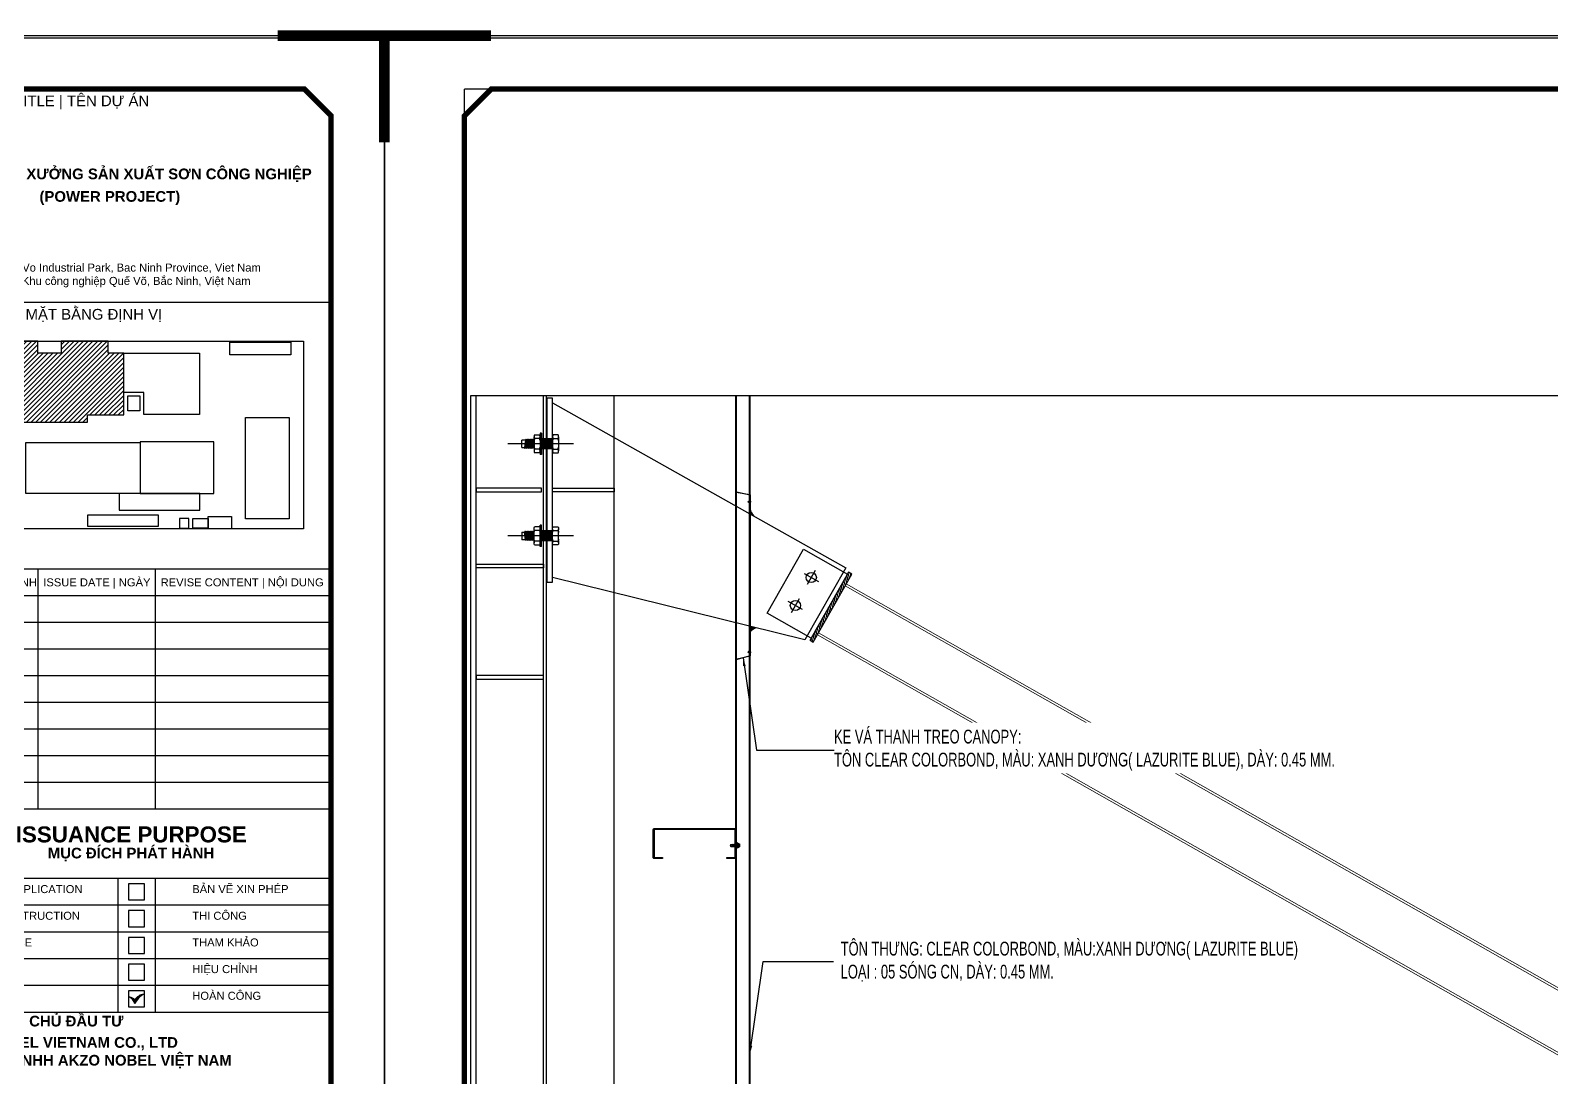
# Model space of a CAD drawing. Header units: inches. Extents: x 340055 to 349452, y -34649 to -30845.
# Drawn here: x 348234.3 to 348564.9, y -32517 to -32289.3 of the extents above; entities that cross this region are included whole.
import ezdxf

# ---------------------------------------------------------------- set-up
doc = ezdxf.new("R2010")
doc.units = ezdxf.units.IN
doc.header["$MEASUREMENT"] = 0
doc.linetypes.add('CENTER2', pattern=[28.574999999999996, 19.05, -3.174999999999999, 3.174999999999999, -3.174999999999999])
doc.linetypes.add('XKITLINE00', pattern=[0])
for name, color, linetype in [('2NET-VE', 8, 'Continuous'), ('3', 3, 'Continuous'), ('4', 4, 'Continuous'), ('6', 6, 'Continuous'), ('7', 7, 'Continuous'), ('8', 8, 'Continuous'), ('flashing', 6, 'Continuous'), ('NET IN', 3, 'Continuous'), ('STRUCTURE', 1, 'Continuous')]:
    doc.layers.add(name, color=color, linetype=linetype)
for name, color, linetype, lineweight in [('TL-TIILE BLOCK A2$0$TL-TITLE BLOCK - TEXT @ 1', 7, 'Continuous', 25), ('TL-TIILE BLOCK A2$0$TL-TITLE BLOCK 1', 7, 'Continuous', 50), ('TL-TIILE BLOCK A2$0$TL-TITLE BLOCK 2', 7, 'Continuous', 25), ('TL-TITLE BLOCK - TEXT', 7, 'Continuous', 25)]:
    doc.layers.add(name, color=color, linetype=linetype, lineweight=lineweight)
doc.styles.add('ST1H', font='vnshxh.shx', dxfattribs={"width": 0.7})
doc.styles.add('TL-TIILE BLOCK A2$0$MEP-TEXT T.BLOCK 1', font='arial.ttf', dxfattribs={"height": 1.5})
doc.styles.add('TL-TIILE BLOCK A2$0$MEP-TEXT T.BLOCK 2', font='arial.ttf')
doc.styles.add('TL-TIILE BLOCK A2$0$MEP-TEXT T.BLOCK 3', font='arial.ttf', dxfattribs={"height": 3})
doc.dimstyles.new('3', dxfattribs={"dimtxt": 3.5, "dimasz": 1.8, "dimexe": 1, "dimexo": 0, "dimgap": 1, "dimtad": 1, "dimdec": 0, "dimlfac": 3, "dimzin": 0, "dimdsep": 46, "dimtxsty": 'ST1H', "dimblk": 'OBLIQUE', "dimcen": 1, "dimdle": 1, "dimclrd": 8, "dimclre": 8, "dimclrt": 3, "dimadec": 0, "dimazin": 0, "dimtfac": 1, "dimtdec": 0, "dimtix": 1, "dimtofl": 0, "dimtmove": 1, "dimatfit": 3, "dimfxl": 0, "dimtolj": 1, "dimtzin": 0, "dimlwd": -1, "dimlwe": -1, "dimarcsym": 0})

# ---------------------------------------------------------------- blocks, each defined once
blk = doc.blocks.new('*U73')
at = {"color": 9, "const_width": 22}
blk.add_lwpolyline([(2.801243681460619e-10, -5.326356244950148e-09), (23.2316085672962, -3.868541444281288e-09)], dxfattribs=at)
at = {"layer": '2NET-VE', "color": 8, "linetype": 'Continuous', "ltscale": 0.5}
for p, q in [((5.035889262217097e-05, 10.39984336220697), (23.23165897964164, 10.39984335881535)), ((40.04006694405935, 9.2373489583756), (39.986641390961, 9.2373489583756)), ((5.035889262217097e-05, -10.40015664105921), (23.23165897503596, -10.4001566396014)), ((40.04006694405935, -9.23734895551525), (40.03795200158739, -9.23734895551525))]:
    blk.add_line(p, q, dxfattribs=at)
at = {"layer": '7', "color": 8, "linetype": 'Continuous'}
for p, q in [((38.79171167966224, 7.981977290412482), (40.31124602285736, 9.578372747794214)), ((39.33389647701797, -7.98197728665537), (41.20655939422313, 7.981977290412482)), ((40.31124602285736, 9.578372747794214), (41.20655939422313, 7.981977290412482)), ((41.20655939422313, 7.981977290412482), (42.72609373802216, 9.578372747794214)), ((41.74874419218277, -7.98197728665537), (43.62140710878403, 7.981977290412482)), ((42.72609373802216, 9.578372747794214), (43.62140710878403, 7.981977290412482)), ((43.62140710878403, 7.981977290412482), (45.14094145255758, 9.578372747794214)), ((44.16359190674366, -7.98197728665537), (46.03625482334128, 7.981977290412482)), ((45.14094145255758, 9.578372747794214), (46.03625482334128, 7.981977290412482)), ((46.03625482334128, 7.981977290412482), (47.55578916714394, 9.578372747794214)), ((46.57843962130092, -7.98197728665537), (48.45110253850972, 7.981977290412482)), ((47.55578916714394, 9.578372747794214), (48.45110253850972, 7.981977290412482)), ((48.45110253790217, 7.981977290412482), (49.97063688167937, 9.578372747770567)), ((48.99328733586181, -7.981977286679017), (50.86595025306697, 7.981977290412482)), ((48.99328733586181, -7.981977286679017), (50.86595025248489, 7.981977290412482)), ((49.97063688167937, 9.578372747770567), (50.86595025306697, 7.981977290412482)), ((50.86595025248489, 7.981977290412482), (52.38548459626209, 9.578372747770567)), ((51.4081350504227, -7.981977286702664), (53.28079796762786, 7.981977290412482)), ((52.38548459626209, 9.578372747770567), (53.28079796762786, 7.981977290412482)), ((53.28079796704579, 7.981977290388835), (54.80033231079751, 9.578372747770567)), ((53.82298276497995, -7.981977286702664), (55.69564568218875, 7.981977290388835)), ((53.82298276497995, -7.981977286702664), (55.69564568160668, 7.981977290412482)), ((53.82298276497995, -7.981977286702664), (55.69564568218875, 7.981977290388835)), ((54.80033231079751, 9.578372747770567), (55.69564568218875, 7.981977290388835)), ((55.69564568160668, 7.981977290412482), (57.21518002538023, 9.578372747770567)), ((56.23783047956631, -7.981977286702664), (58.11049339674601, 7.981977290388835)), ((57.21518002538023, 9.578372747770567), (58.11049339674601, 7.981977290388835)), ((63.74783925867696, 7.981977290388835), (58.11049339674601, 7.981977290388835)), ((63.74783925867696, 7.981977290388835), (63.7478392586515, -7.98197728672813)), ((39.02134219112004, -7.981977286775424), (38.47915739369519, -7.981977286775424)), ((39.33389647701797, -7.98197728665537), (38.79171167964041, -7.98197728665537)), ((39.33389647701797, -7.98197728665537), (40.22920984840557, -9.578372744037102)), ((40.22920984840557, -9.578372744037102), (41.74874419218277, -7.98197728665537)), ((41.74874419218277, -7.98197728665537), (42.64405756296647, -9.578372744037102)), ((42.64405756296647, -9.578372744037102), (44.16359190674366, -7.98197728665537)), ((44.16359190674366, -7.98197728665537), (45.05890527754919, -9.578372744037102)), ((45.05890527754919, -9.578372744037102), (46.57843962130092, -7.98197728665537)), ((46.57843962130092, -7.98197728665537), (47.47375299211008, -9.578372744037102)), ((47.47375299211008, -9.578372744037102), (48.99328733586181, -7.981977286679017)), ((48.99328733586181, -7.981977286679017), (49.88860070667097, -9.578372744037102)), ((49.88860070667097, -9.578372744037102), (51.4081350504227, -7.981977286702664)), ((51.4081350504227, -7.981977286702664), (52.30344842122823, -9.578372744060749)), ((52.30344842122823, -9.578372744060749), (53.82298276497995, -7.981977286702664)), ((53.82298276497995, -7.981977286702664), (54.71829613578912, -9.578372744060749)), ((54.71829613578912, -9.578372744060749), (56.23783047956631, -7.981977286702664)), ((56.23783047961361, -7.981977286679017), (63.7478392586515, -7.98197728672813))]:
    blk.add_line(p, q, dxfattribs=at)
at = {"layer": '8', "color": 8, "linetype": 'Continuous', "ltscale": 10}
blk.add_line((-43.46298988599119, -2.350472392390414e-12), (93.26032104931319, 1.442907614072613e-09), dxfattribs=at)
at = {"layer": '8', "color": 8, "linetype": 'Continuous'}
for p, q in [((-12.80095685991182, 10.97224873168999), (-12.80095685964625, 14.81253578971119)), ((-12.80095685974447, -14.81253580060765), (-12.80095685964625, 14.81253578971119)), ((-1.152068274048361, 18.65282284763781), (-11.64888858540507, 18.65282284751594)), ((-1.731843690238748, 10.97224873164087), (-11.06911316916739, 10.97224873166452)), ((1.709850039333105e-10, 10.972248731519), (3.16504156216979e-10, 14.81253578980942)), ((2.437445800751448e-10, -14.81253580046213), (3.16504156216979e-10, 14.81253578980942)), ((23.2316085672962, -21.9444974727353), (23.2316085672962, 21.94449747564476)), ((23.2316085672962, 21.94449747564476), (25.67820053363785, 21.94449747542648)), ((25.6782005334414, -21.94449747249337), (25.67820053363785, 21.94449747542648)), ((25.67820053363785, 10.97224873831373), (25.67820053351416, 14.81253579660233)), ((25.67820053356509, -14.81253579366922), (25.67820053351416, 14.81253579660233)), ((26.83026880785356, 18.65282285443072), (37.32708911923574, 18.65282285430884)), ((27.41004422404395, 10.97224873843379), (36.74731370297259, 10.97224873845925)), ((38.47915739372066, 10.9722487384829), (38.47915739345144, 14.81253579650592)), ((38.47915739350238, -14.81253579381474), (38.47915739345144, 14.81253579650592)), ((-12.80095685957349, -10.97224874231905), (-12.80095685974447, -14.81253580060765)), ((-11.64888858537961, -18.65282285841239), (-1.152068273975601, -18.65282285831599)), ((-1.731843690238748, -10.97224874256098), (-11.06911316924015, -10.97224874256098)), ((0, -10.97224874239181), (2.437445800751448e-10, -14.81253580046213)), ((23.2316085672962, -21.9444974727353), (25.6782005334414, -21.94449747249337)), ((25.67820053378337, -10.9722487355989), (25.67820053356509, -14.81253579366922)), ((37.32708911921027, -18.65282285161948), (26.8302688077808, -18.65282285152126)), ((27.41004422404395, -10.97224873576807), (36.74731370299806, -10.97224873576807)), ((38.47915739340415, -10.97224873552614), (38.47915739350238, -14.81253579381474))]:
    blk.add_line(p, q, dxfattribs=at)
for centre, radius, start, end in [((-5.824345162302052, 14.81253578951838), 6.976611697548254, 146.602000010188, 180), ((-7.677201363549102, 14.81253578980942), 5.123755496196019, 180, 228.5476307284403), ((-7.677201363476343, 7.131961673763371), 5.123755496196019, 131.4523692762855, 180), ((-5.123755495951627, 14.8125357896639), 5.123755496196019, 311.4523692762855, 0), ((-5.123755495878868, 7.131961673594205), 5.123755496196019, 0, 48.54763072844031), ((-6.976611697366025, 14.81253578980942), 6.976611697548254, 0, 33.39799999770297), ((32.65481223117486, 14.81253579660233), 6.976611697548254, 146.602000002297, 180), ((30.80195602970953, 14.81253579645681), 5.123755496196019, 180, 228.5476307253761), ((30.80195602968407, 7.131961680387116), 5.123755496196019, 131.4523692715597, 180), ((33.35540189733247, 14.81253579660233), 5.123755496196019, 311.4523692715597, 0), ((33.35540189728154, 7.131961680558101), 5.123755496196019, 0, 48.54763072537644), ((31.50254569611089, 14.81253579631129), 6.976611697548254, 0, 33.39799998981203), ((-7.677201363549102, -7.131961684394255), 5.123755496196019, 180, 228.5476307284403), ((-7.677201363476343, -14.81253580043848), 5.123755496196019, 131.4523692762855, 180), ((-5.824345162181999, -14.81253580031661), 6.976611697548254, 180, 213.3979999977029), ((-5.123755495951627, -7.131961684514309), 5.123755496196019, 311.4523692762855, 0), ((-5.123755496049853, -14.81253580031661), 5.123755496196019, 0, 48.54763072844031), ((-6.97661169746425, -14.81253580051124), 6.976611697548254, 326.602000010188, 0), ((30.80195602970953, -7.131961677721398), 5.123755496196019, 180, 228.5476307253761), ((30.80195602985505, -14.8125357935237), 5.123755496196019, 131.4523692715597, 180), ((32.65481223126945, -14.81253579371833), 6.976611697548254, 180, 213.397999989812), ((33.35540189733247, -7.131961677599525), 5.123755496196019, 311.4523692715597, 0), ((33.355401897307, -14.81253579364557), 5.123755496196019, 0, 48.54763072537644), ((31.5025456959872, -14.8125357935237), 6.976611697548254, 326.602000002297, 0)]:
    blk.add_arc(centre, radius, start, end, dxfattribs=at)
blk = doc.blocks.new('*U74')
at = {"color": 9, "const_width": 22}
blk.add_lwpolyline([(2.801243681460619e-10, -5.326356244950148e-09), (23.2316085672962, -3.868541444281288e-09)], dxfattribs=at)
at = {"layer": '2NET-VE', "color": 8, "linetype": 'Continuous', "ltscale": 0.5}
for p, q in [((5.035889262217097e-05, 10.39984336220697), (23.23165897964164, 10.39984335881535)), ((40.04006694405935, 9.2373489583756), (39.986641390961, 9.2373489583756)), ((5.035889262217097e-05, -10.40015664105921), (23.23165897503596, -10.4001566396014)), ((40.04006694405935, -9.23734895551525), (40.03795200158739, -9.23734895551525))]:
    blk.add_line(p, q, dxfattribs=at)
at = {"layer": '7', "color": 8, "linetype": 'Continuous'}
for p, q in [((38.79171167966224, 7.981977290412482), (40.31124602285736, 9.578372747794214)), ((39.33389647701797, -7.98197728665537), (41.20655939422313, 7.981977290412482)), ((40.31124602285736, 9.578372747794214), (41.20655939422313, 7.981977290412482)), ((41.20655939422313, 7.981977290412482), (42.72609373802216, 9.578372747794214)), ((41.74874419218277, -7.98197728665537), (43.62140710878403, 7.981977290412482)), ((42.72609373802216, 9.578372747794214), (43.62140710878403, 7.981977290412482)), ((43.62140710878403, 7.981977290412482), (45.14094145255758, 9.578372747794214)), ((44.16359190674366, -7.98197728665537), (46.03625482334128, 7.981977290412482)), ((45.14094145255758, 9.578372747794214), (46.03625482334128, 7.981977290412482)), ((46.03625482334128, 7.981977290412482), (47.55578916714394, 9.578372747794214)), ((46.57843962130092, -7.98197728665537), (48.45110253850972, 7.981977290412482)), ((47.55578916714394, 9.578372747794214), (48.45110253850972, 7.981977290412482)), ((48.45110253790217, 7.981977290412482), (49.97063688167937, 9.578372747770567)), ((48.99328733586181, -7.981977286679017), (50.86595025306697, 7.981977290412482)), ((48.99328733586181, -7.981977286679017), (50.86595025248489, 7.981977290412482)), ((49.97063688167937, 9.578372747770567), (50.86595025306697, 7.981977290412482)), ((50.86595025248489, 7.981977290412482), (52.38548459626209, 9.578372747770567)), ((51.4081350504227, -7.981977286702664), (53.28079796762786, 7.981977290412482)), ((52.38548459626209, 9.578372747770567), (53.28079796762786, 7.981977290412482)), ((53.28079796704579, 7.981977290388835), (54.80033231079751, 9.578372747770567)), ((53.82298276497995, -7.981977286702664), (55.69564568218875, 7.981977290388835)), ((53.82298276497995, -7.981977286702664), (55.69564568160668, 7.981977290412482)), ((53.82298276497995, -7.981977286702664), (55.69564568218875, 7.981977290388835)), ((54.80033231079751, 9.578372747770567), (55.69564568218875, 7.981977290388835)), ((55.69564568160668, 7.981977290412482), (57.21518002538023, 9.578372747770567)), ((56.23783047956631, -7.981977286702664), (58.11049339674601, 7.981977290388835)), ((57.21518002538023, 9.578372747770567), (58.11049339674601, 7.981977290388835)), ((63.74783925867696, 7.981977290388835), (58.11049339674601, 7.981977290388835)), ((63.74783925867696, 7.981977290388835), (63.7478392586515, -7.98197728672813)), ((39.02134219112004, -7.981977286775424), (38.47915739369519, -7.981977286775424)), ((39.33389647701797, -7.98197728665537), (38.79171167964041, -7.98197728665537)), ((39.33389647701797, -7.98197728665537), (40.22920984840557, -9.578372744037102)), ((40.22920984840557, -9.578372744037102), (41.74874419218277, -7.98197728665537)), ((41.74874419218277, -7.98197728665537), (42.64405756296647, -9.578372744037102)), ((42.64405756296647, -9.578372744037102), (44.16359190674366, -7.98197728665537)), ((44.16359190674366, -7.98197728665537), (45.05890527754919, -9.578372744037102)), ((45.05890527754919, -9.578372744037102), (46.57843962130092, -7.98197728665537)), ((46.57843962130092, -7.98197728665537), (47.47375299211008, -9.578372744037102)), ((47.47375299211008, -9.578372744037102), (48.99328733586181, -7.981977286679017)), ((48.99328733586181, -7.981977286679017), (49.88860070667097, -9.578372744037102)), ((49.88860070667097, -9.578372744037102), (51.4081350504227, -7.981977286702664)), ((51.4081350504227, -7.981977286702664), (52.30344842122823, -9.578372744060749)), ((52.30344842122823, -9.578372744060749), (53.82298276497995, -7.981977286702664)), ((53.82298276497995, -7.981977286702664), (54.71829613578912, -9.578372744060749)), ((54.71829613578912, -9.578372744060749), (56.23783047956631, -7.981977286702664)), ((56.23783047961361, -7.981977286679017), (63.7478392586515, -7.98197728672813))]:
    blk.add_line(p, q, dxfattribs=at)
at = {"layer": '8', "color": 8, "linetype": 'Continuous', "ltscale": 10}
blk.add_line((-43.46298988599119, -2.350472392390414e-12), (93.26032104931319, 1.442907614072613e-09), dxfattribs=at)
at = {"layer": '8', "color": 8, "linetype": 'Continuous'}
for p, q in [((-12.80095685991182, 10.97224873168999), (-12.80095685964625, 14.81253578971119)), ((-12.80095685974447, -14.81253580060765), (-12.80095685964625, 14.81253578971119)), ((-1.152068274048361, 18.65282284763781), (-11.64888858540507, 18.65282284751594)), ((-1.731843690238748, 10.97224873164087), (-11.06911316916739, 10.97224873166452)), ((1.709850039333105e-10, 10.972248731519), (3.16504156216979e-10, 14.81253578980942)), ((2.437445800751448e-10, -14.81253580046213), (3.16504156216979e-10, 14.81253578980942)), ((23.2316085672962, -21.9444974727353), (23.2316085672962, 21.94449747564476)), ((23.2316085672962, 21.94449747564476), (25.67820053363785, 21.94449747542648)), ((25.6782005334414, -21.94449747249337), (25.67820053363785, 21.94449747542648)), ((25.67820053363785, 10.97224873831373), (25.67820053351416, 14.81253579660233)), ((25.67820053356509, -14.81253579366922), (25.67820053351416, 14.81253579660233)), ((26.83026880785356, 18.65282285443072), (37.32708911923574, 18.65282285430884)), ((27.41004422404395, 10.97224873843379), (36.74731370297259, 10.97224873845925)), ((38.47915739372066, 10.9722487384829), (38.47915739345144, 14.81253579650592)), ((38.47915739350238, -14.81253579381474), (38.47915739345144, 14.81253579650592)), ((-12.80095685957349, -10.97224874231905), (-12.80095685974447, -14.81253580060765)), ((-11.64888858537961, -18.65282285841239), (-1.152068273975601, -18.65282285831599)), ((-1.731843690238748, -10.97224874256098), (-11.06911316924015, -10.97224874256098)), ((0, -10.97224874239181), (2.437445800751448e-10, -14.81253580046213)), ((23.2316085672962, -21.9444974727353), (25.6782005334414, -21.94449747249337)), ((25.67820053378337, -10.9722487355989), (25.67820053356509, -14.81253579366922)), ((37.32708911921027, -18.65282285161948), (26.8302688077808, -18.65282285152126)), ((27.41004422404395, -10.97224873576807), (36.74731370299806, -10.97224873576807)), ((38.47915739340415, -10.97224873552614), (38.47915739350238, -14.81253579381474))]:
    blk.add_line(p, q, dxfattribs=at)
for centre, radius, start, end in [((-5.824345162302052, 14.81253578951838), 6.976611697548254, 146.602000010188, 180), ((-7.677201363549102, 14.81253578980942), 5.123755496196019, 180, 228.5476307284403), ((-7.677201363476343, 7.131961673763371), 5.123755496196019, 131.4523692762855, 180), ((-5.123755495951627, 14.8125357896639), 5.123755496196019, 311.4523692762855, 0), ((-5.123755495878868, 7.131961673594205), 5.123755496196019, 0, 48.54763072844031), ((-6.976611697366025, 14.81253578980942), 6.976611697548254, 0, 33.39799999770297), ((32.65481223117486, 14.81253579660233), 6.976611697548254, 146.602000002297, 180), ((30.80195602970953, 14.81253579645681), 5.123755496196019, 180, 228.5476307253761), ((30.80195602968407, 7.131961680387116), 5.123755496196019, 131.4523692715597, 180), ((33.35540189733247, 14.81253579660233), 5.123755496196019, 311.4523692715597, 0), ((33.35540189728154, 7.131961680558101), 5.123755496196019, 0, 48.54763072537644), ((31.50254569611089, 14.81253579631129), 6.976611697548254, 0, 33.39799998981203), ((-7.677201363549102, -7.131961684394255), 5.123755496196019, 180, 228.5476307284403), ((-7.677201363476343, -14.81253580043848), 5.123755496196019, 131.4523692762855, 180), ((-5.824345162181999, -14.81253580031661), 6.976611697548254, 180, 213.3979999977029), ((-5.123755495951627, -7.131961684514309), 5.123755496196019, 311.4523692762855, 0), ((-5.123755496049853, -14.81253580031661), 5.123755496196019, 0, 48.54763072844031), ((-6.97661169746425, -14.81253580051124), 6.976611697548254, 326.602000010188, 0), ((30.80195602970953, -7.131961677721398), 5.123755496196019, 180, 228.5476307253761), ((30.80195602985505, -14.8125357935237), 5.123755496196019, 131.4523692715597, 180), ((32.65481223126945, -14.81253579371833), 6.976611697548254, 180, 213.397999989812), ((33.35540189733247, -7.131961677599525), 5.123755496196019, 311.4523692715597, 0), ((33.355401897307, -14.81253579364557), 5.123755496196019, 0, 48.54763072537644), ((31.5025456959872, -14.8125357935237), 6.976611697548254, 326.602000002297, 0)]:
    blk.add_arc(centre, radius, start, end, dxfattribs=at)
blk = doc.blocks.new('Short_Self_drilling')
at = {"layer": 'STRUCTURE', "color": 1, "linetype": 'Continuous'}
for p, q in [((6.427627954479767, 1.738392833212921), (-6.429513005297069, 1.731407889110349)), ((5.140815966860309, 3.758576308190055), (-5.14489680096085, 3.752988352908037)), ((-2.573002946065441, 2.897242611076892), (-5.14443113802034, 2.895845622256533)), ((-3.430611339657064, 3.753919678788276), (-3.432241159947287, 6.753919236069512)), ((2.996096488470096, 7.185983073446356), (-3.003902626091595, 7.182723432865324)), ((2.569853437845137, 2.900036588717998), (-2.573002946065441, 2.897242611076892)), ((-2.139722270753346, 2.804301490893651), (-2.139772891068527, 2.897477973489782)), ((6.254783779336451, 0.0033980583401509), (0, 0)), ((2.153436330773339, 2.803610794889015), (2.153384068114194, 2.899810331941417)), ((2.155231403857344, -0.5005684986439779), (2.15495177851361, 0.0141360434123012)), ((5.141281629800816, 2.901433577538357), (2.569853437845137, 2.900036588717998)), ((3.426530505556522, 3.757644982309622), (3.424900685266298, 6.757644539590662)), ((2.991563898096242, -1.173873452849355), (-2.701271820829788, -0.2300478911484528)), ((2.992392778130254, -2.699587513408329), (-2.700442940795775, -1.755761951707427)), ((2.993221658163487, -4.225301573973735), (-2.699614060763321, -3.281476012272638)), ((2.994050538196721, -5.751015634532515), (-2.698785180729308, -4.807190072831807)), ((2.994879418229954, -7.276729695091684), (-2.697956300695295, -6.332904133390587)), ((-1.907191146453572, -7.989583161942521), (-2.697127420662841, -7.858618193949756)), ((-2.136158421138263, -12.33087536617618), (-2.138249313164383, -8.482184079380202)), ((-2.137447682919757, -1.38251746946623), (-2.137727308262713, -0.8678129274101462)), ((-2.136618802886524, -2.908231530031636), (-2.136898428229479, -2.393526987975357)), ((-2.135789922853291, -4.433945590590611), (-2.136069548196246, -3.919241048534526)), ((-2.134961042819278, -5.959659651149584), (-2.135240668163012, -5.444955109093501)), ((-2.134132162785265, -7.485373711708558), (-2.134411788129, -6.970669169652475)), ((2.995708298264746, -8.802443755650854), (-1.142445727708296, -8.11637169230341)), ((2.149547514491652, -12.31434126327446), (2.147825613319842, -9.144849030159936)), ((2.156060283889798, -2.026282559202952), (2.155780658547623, -1.511578017146868)), ((2.15688916392459, -3.551996619768162), (2.156609538580076, -3.037292077712078)), ((2.157718043957824, -5.077710680327137), (2.157438418614089, -4.563006138271052)), ((2.158546923991057, -6.603424740886306), (2.158267298648102, -6.088720198830222)), ((2.15937580402429, -8.129138801445281), (2.159096178681335, -7.614434259389196))]:
    blk.add_line(p, q, dxfattribs=at)
blk.add_lwpolyline([(6.427860785949242, 1.309821467886779), (6.427627954479767, 1.738392833212921), (2.141332692833592, 2.806627274651808), (-2.144380960424314, 2.804298959951016), (-6.429513005297069, 1.731407889110349), (-6.429280173826034, 1.302836523784402)], close=True, dxfattribs=at)
for points in [[(-6.429280173826034, 1.302836523784402, -0.0888693454293002), (-6.25478377933567, -0.0033980583403458), (0, 0)], [(-0.1341407912236069, 3.755710563915012), (-0.330345590953844, 6.230310601738112, 0.3388783609517814), (-3.136335632067389, 6.228786181678383), (-3.329851547487903, 3.753974418914497)], [(3.295402521552594, 3.757573743949576), (3.099197721822357, 6.232173781772481, 0.3388783609517814), (0.2932076807080323, 6.230649361712753), (0.0996917652875189, 3.755837598948866)], [(2.149547514491652, -12.31434126327446), (0.1736163688643241, -14.2353829229142, -0.3335959825449872), (-0.1674471447708389, -14.24431018685326), (-2.136158421138263, -12.33087536617618)], [(-0.0831780369654942, -14.04042361661777), (-1.03952331320709, -12.24293085970332, -0.1486571711961959), (-1.399506232658105, -11.20425887450743), (-1.950379671918978, -7.716112156382742, -0.8150058696070384), (-1.207708120741569, -7.772025647410178, 0.1508326184272741), (-0.8461097890631208, -8.67637043731208)], [(2.149547514491652, -12.31434126327446), (1.711418715799611, -11.69935902120947, 0.522420288142555), (0.8806162489542787, -11.70855234734862), (-0.1674471447708389, -14.24431018685326)]]:
    blk.add_lwpolyline(points, format="xyb", dxfattribs=at)
for points in [[(2.991563898096242, -1.173873452849355), (2.155780993783212, -1.512195084185675), (-2.14239666522995, -0.8481802353483413), (-2.701271820829788, -0.2300478911484528), (-2.356202546260776, -0.0012800624287723)], [(2.992392778130254, -2.699587513408329), (2.156609873816445, -3.037909144744844), (-2.141567785197496, -2.37389429590751), (-2.700442940795775, -1.755761951707427), (-2.137447682919757, -1.38251746946623), (2.156060283889798, -2.026282559202952), (2.992392778130254, -2.699587513408329)], [(2.993221658163487, -4.225301573973735), (2.157438753850458, -4.56362320531025), (-2.140738905162704, -3.899608356472721), (-2.699614060763321, -3.281476012272638), (-2.136618802886524, -2.908231530031636), (2.15688916392459, -3.551996619768162), (2.993221658163487, -4.225301573973735)], [(2.994050538196721, -5.751015634532515), (2.158267633882912, -6.089337265869223), (-2.13991002512947, -5.425322417031696), (-2.698785180729308, -4.807190072831807), (-2.135789922853291, -4.433945590590611), (2.157718043957824, -5.077710680327137), (2.994050538196721, -5.751015634532515)], [(2.994879418229954, -7.276729695091684), (2.159096513917704, -7.615051326428198), (-2.139081145097017, -6.951036477590864), (-2.697956300695295, -6.332904133390587), (-2.134961042819278, -5.959659651149584), (2.158546923991057, -6.603424740886306), (2.994879418229954, -7.276729695091684)], [(-1.82255174405405, -8.525522331768894), (-2.138252265063004, -8.476750538149838), (-2.697127420662841, -7.858618193949756), (-2.134132162785265, -7.485373711708558), (-1.830993748842177, -7.530826038752299)], [(-1.26446323386803, -7.615771163026237), (2.15937580402429, -8.129138801445281), (2.995708298264746, -8.802443755650854)], [(-1.178973661122914, -0.0006405051596759999), (2.155231403857344, -0.5005684986439779), (2.991563898096242, -1.173873452849355)], [(2.995708298264746, -8.802443755650854), (2.159925393950938, -9.140765386987173), (-0.8461097890631208, -8.67637043731208)]]:
    blk.add_lwpolyline(points, dxfattribs=at)
for centre, radius, start, end in [((-4.990675107008168, 3.324500645651953), 0.4553965811850028, 109.7948656341679, 250.2673889182501), ((-3.00366979462134, 6.754152067539183), 0.4285714285714286, 90.03112727622582, 180.0311272761997), ((2.996329319940351, 6.757411708120407), 0.4285714285714286, 0.0311272761997568, 90.03112727622582), ((5.067819174060787, 3.329965159149001), 0.4347827605151089, 279.7275654188923, 80.33468913347895), ((9.987420900819416, 0.1735689433930604), 3.736514152360963, 162.296318979917, 182.6103064937473)]:
    blk.add_arc(centre, radius, start, end, dxfattribs=at)
blk = doc.blocks.new('RIVET')
at = {"color": 8}
for p, q in [((-3.914987789030417, 1.084325839266965), (-4.167331088101491, 4.72939e-11)), ((-4.167331088101491, 4.72939e-11), (-3.914987789030417, -1.084325839208757)), ((-3.914987789030417, -1.084325839208757), (-3.914987789030417, 1.084325839266965)), ((-3.54093686575652, -1.317140908056896), (-3.54093686575652, 1.317140908151485)), ((-0.9629095086711456, -1.249999999952705), (-0.9629095086711456, 1.250000000047293)), ((-0.9629095086711456, 1.250000000047293), (-0.0625000000582077, 1.250000000047293)), ((0, 1.31250000003274), (0, 2.437500000025464)), ((0, -1.312499999974533), (0, 1.31250000003274)), ((0.0625000000582077, 2.500000000047291), (0.0863728756667115, 2.500000000047291)), ((0.1422745751915499, 2.465450849751503), (0.6840169943461656, 1.381966011296754)), ((0.1422745751915499, -2.465450849693295), (0.1422745751915499, 2.465450849751503)), ((0.7499999999708955, 1.102457514109119), (0.7499999999708955, -1.10245751401453)), ((0.9175378023064692, 0.6875000000327418), (0.7499999999708955, 0.6875000000327418)), ((0.9175378023064692, -0.6874999999745333), (0.9175378023064692, 0.6875000000327418)), ((-0.0625000000582077, -1.249999999952705), (-0.9629095086711456, -1.249999999952705)), ((0, -2.437499999967258), (0, -1.312499999974533)), ((0.0863728756667115, -2.499999999952705), (0.0625000000582077, -2.499999999952705)), ((0.6840169943461656, -1.381966011202166), (0.1422745751915499, -2.465450849693295)), ((0.9175378023064692, -0.6874999999745333), (0.7499999999708955, -0.6874999999745333))]:
    blk.add_line(p, q, dxfattribs=at)
for centre, radius, start, end in [((-3.413812949875134, 0.6960071749308554), 0.6340091517821423, 101.566667877257, 142.2308755650048), ((-2.516829869564389, -0.1326427478743425), 1.775012053210235, 64.63521389712217, 125.2368516401208), ((-0.9140571189345786, 2.958867628451116), 1.709565771609959, 240.4783234104565, 268.3624983159883), ((-0.0625000000582077, 1.31250000003274), 0.0624999999999965, 270, 0), ((0.0625000000582077, 2.437500000025464), 0.0625000000000142, 90, 180), ((0.0863728756667115, 2.437500000025464), 0.0624999999999609, 26.56505117707799, 90), ((0.1249999999708962, 1.102457514109119), 0.6250000000000582, 0, 26.56505117707799), ((5.368688533635577, 0.6158487672400954), 4.451727387475298, 179.0777758487487, 187.9517589927636), ((5.769411376822973, -0.6404616965919552), 4.852101584400593, 172.415007190585, 180.5554579667828), ((-3.413812949875134, -0.696007174836268), 0.6340091517821188, 217.7691244349952, 258.4333321227429), ((-2.516829869564389, 0.1326427479325504), 1.775012053210252, 234.7631483598792, 295.3647861028779), ((-0.9140571189345786, -2.958867628392908), 1.709565771609953, 91.63750168401172, 119.5216765895436), ((-0.0625000000582077, -1.312499999974533), 0.0625000000000142, 0, 90), ((0.0625000000582077, -2.437499999967258), 0.0624999999999965, 180, 270), ((0.0863728756667115, -2.437499999967258), 0.0624999999999328, 270, 333.434948822922), ((0.1249999999708962, -1.10245751401453), 0.6250000000000706, 333.434948822922, 0)]:
    blk.add_arc(centre, radius, start, end, dxfattribs=at)
blk = doc.blocks.new('_Oblique')
at = {"color": 0, "linetype": 'ByBlock', "lineweight": -2}
blk.add_line((-0.5, -0.5), (0.5, 0.5), dxfattribs=at)
blk = doc.blocks.new('kt kien truc 1')
at = {"layer": 'TL-TIILE BLOCK A2$0$TL-TITLE BLOCK 2'}
h = blk.add_hatch(color=256, dxfattribs=at)
edge = h.paths.add_edge_path(flags=0)
edge.add_arc((549.2139918450921, 238.0123342127508), 2.366782411324562, 97.45215675905098, 148.1980778255848, ccw=False)
edge.add_arc((550.6404515332106, 237.0086335589203), 3.77234239109412, 117.3554627199894, 155.6927561452269)
edge.add_arc((545.3434936211415, 238.0292343677957), 1.933709643236496, 15.97547494096757, 63.33892493670959)
edge.add_arc((546.0383090538016, 238.1769748931256), 1.589796122815128, 42.920130800001516, 83.757719073408, ccw=False)
at = {"layer": 'TL-TITLE BLOCK - TEXT', "ltscale": 5}
h = blk.add_hatch(dxfattribs=at)
h.set_pattern_fill('ANSI31', color=252, scale=5)
h.set_pattern_definition([(45, (0.6056589822655951, 1.008431430836026), (-0.4419417382415922, 0.4419417382415922), [])])
h.paths.add_polyline_path([(545.1177861023643, 360.5188746352139), (542.2223066576844, 360.5188746352139), (542.2223066576844, 362.7441854701592), (533.3820605613091, 362.7441854701592), (533.3820605613091, 360.489272985706), (528.9963997413324, 360.489272985706), (528.9963997413324, 362.7441854701592), (520.1529842012496, 362.7441854701592), (520.1529842012496, 360.489272985706), (516.807868826867, 360.489272985706), (516.807868826867, 352.5540765176358), (513.2383765987797, 352.5560307979113), (513.2383765987797, 348.1560257390624), (516.7033966225081, 348.1560257390624), (516.7033984195259, 347.5972761715466), (538.3249932594535, 347.5972761715466), (538.3249932594535, 348.9171593409388), (545.1177861023643, 348.9171593409388)])
at = {"layer": 'Defpoints'}
for p in [(20, 410), (15, 405)]:
    blk.add_line(p, (15, 410), dxfattribs=at)
at = {"layer": 'Defpoints', "color": 8, "const_width": 2}
for points in [[(0, 400), (0, 420), (20, 420)], [(594, 400), (594, 420), (574, 420)]]:
    blk.add_lwpolyline(points, dxfattribs=at)
at = {"layer": 'Defpoints', "color": 8}
blk.add_lwpolyline([(0, 0), (594, 0), (594, 420), (0, 420)], close=True, dxfattribs=at)
at = {"layer": 'TL-TIILE BLOCK A2$0$TL-TITLE BLOCK 1', "const_width": 1}
blk.add_lwpolyline([(20, 10), (579, 10), (584, 15), (584, 405), (579, 410), (20, 410), (15, 405), (15, 15)], close=True, dxfattribs=at)
at = {"layer": 'TL-TIILE BLOCK A2$0$TL-TITLE BLOCK 2'}
for p, q in [((584, 370), (509, 370)), ((584, 320), (509, 320)), ((584, 320), (509, 320)), ((529, 320), (529, 275)), ((551, 320), (551, 275)), ((584, 315), (509, 315)), ((584, 310), (509, 310)), ((584, 305), (509, 305)), ((584, 300), (509, 300)), ((584, 295), (509, 295)), ((584, 290), (509, 290)), ((584, 285), (509, 285)), ((584, 280), (509, 280)), ((584, 275), (509, 275)), ((584, 262), (509, 262)), ((544, 262), (544, 237)), ((551, 262), (551, 237)), ((584, 257), (509, 257)), ((584, 252), (509, 252)), ((584, 247), (509, 247)), ((584, 242), (509, 242)), ((509, 237), (584, 237))]:
    blk.add_line(p, q, dxfattribs=at)
for points in [[(549, 261), (546, 261), (546, 258), (549, 258)], [(549, 256), (546, 256), (546, 253), (549, 253)], [(549, 251), (546, 251), (546, 248), (549, 248)], [(549, 246), (546, 246), (546, 243), (549, 243)], [(549, 241), (546, 241), (546, 238), (549, 238)]]:
    blk.add_lwpolyline(points, close=True, dxfattribs=at)
for centre, radius, start, end in [((546.0383090538016, 238.1769748931256), 1.589796122815128, 42.92013079818864, 83.7577190750383), ((545.3434936211415, 238.0292343677957), 1.933709643236496, 15.975474942857, 63.33892493793503), ((550.6404515332106, 237.0086335589203), 3.77234239109412, 117.3554627231242, 155.6927561454837), ((549.2139918450921, 238.0123342127508), 2.366782411324562, 97.45215675719368, 148.1980778286963)]:
    blk.add_arc(centre, radius, start, end, dxfattribs=at)
at = {"layer": 'TL-TITLE BLOCK - TEXT'}
for points in [[(513.0843749086725, 362.7441854701592), (578.8247749086495, 362.7441854701592), (578.8247749086495, 327.5695950043512), (513.0843749086725, 327.5695950043512)], [(565.0197749086492, 362.5901854701592), (576.4597749086479, 362.5901854701592), (576.4597749086479, 360.1701854701591), (565.0197749086492, 360.1701854701591)], [(545.9193340437341, 352.4767265426361), (548.1417643045697, 352.4767265426361), (548.1417643045697, 349.709275947921), (545.9193340437341, 349.709275947921)], [(567.9435752685094, 348.4325254701591), (576.1077749086489, 348.4325254701591), (576.1077749086489, 329.4465254701593), (567.9435752685094, 329.4465254701593)], [(526.7742643045694, 343.7691515726769), (548.2183425899239, 343.7691515726769), (548.2183425899239, 334.1771854262329), (526.7742643045694, 334.1771854262329)], [(548.2175679407246, 334.1771854262329), (562.0211425900561, 334.1771854262329), (562.0211425900561, 343.8571738350647), (548.2175679407246, 343.8571738350647)], [(544.2583425900357, 331.0971854701579), (559.3833309549555, 331.0971854701579), (559.3833309549555, 334.1771854701587), (544.2583425900357, 334.1771854701587)], [(538.3955244535391, 330.1801447864741), (551.595524453538, 330.1801447864741), (551.595524453538, 327.9801447864742), (538.3955244535391, 327.9801447864742)], [(557.3258380792267, 329.4927254701596), (555.557225030585, 329.4927254701596), (555.557225030585, 327.7241124215179), (557.3258380792267, 327.7241124215179)], [(558.0677521888811, 329.4927254701596), (560.9277521888798, 329.4927254701596), (560.9277521888798, 327.6858654701596), (558.0677521888811, 327.6858654701596)], [(560.9277521888798, 329.8858654701592), (565.3277521888795, 329.8858654701592), (565.3277521888795, 327.5978654701591), (560.9277521888798, 327.5978654701591)]]:
    blk.add_lwpolyline(points, close=True, dxfattribs=at)
for points in [[(545.1177861023643, 360.5188746352139), (542.2223066576844, 360.5188746352139), (542.2223066576844, 362.7441854701592), (533.3820605613091, 362.7441854701592), (533.3820605613091, 360.489272985706), (528.9963997413324, 360.489272985706), (528.9963997413324, 362.7441854701592), (520.1529842012496, 362.7441854701592), (520.1529842012496, 360.489272985706), (516.807868826867, 360.489272985706), (516.807868826867, 352.5540765176358), (513.2383765987797, 352.5560307979113), (513.2383765987797, 348.1560257390624), (516.7033966225081, 348.1560257390624), (516.7033984195259, 347.5972761715466), (538.3249932594535, 347.5972761715466), (538.3249932594535, 348.9171593409388), (545.1177861023643, 348.9171593409388), (545.1177861023643, 360.5188746352139)], [(545.1177861023643, 360.5188746352139), (559.3417941812022, 360.5188746352139), (559.3417941812022, 349.0275254910659), (548.8609472751341, 349.0275254910659), (548.8609472751341, 353.1412935113785), (545.1177861023643, 353.1412935113785), (545.1177861023643, 360.5188746352139)]]:
    blk.add_lwpolyline(points, dxfattribs=at)
at = {"layer": 'TL-TIILE BLOCK A2$0$TL-TITLE BLOCK - TEXT @ 1', "attachment_point": 1}
for s, width, heights, insert, char_height, style in [('PROJECT TITLE | TÊN DỰ ÁN', 66.54820784047115, [0], (510.7830321226938, 408.7947269506867), 2, 'TL-TIILE BLOCK A2$0$MEP-TEXT T.BLOCK 2'), ('\\pi0.50923;{\\fArial|b1|i0|c0|p34;MỞ RỘNG XƯỞNG SẢN XUẤT SƠN CÔNG NGHIỆP}', 68.8383701581688, [0], (511.7206365273505, 395.1045713495096), 2, 'TL-TIILE BLOCK A2$0$MEP-TEXT T.BLOCK 3'), ('\\pi0.50924;{\\fArial|b1|i0|c0|p34;(POWER PROJECT)}', 32.16893061262726, [0], (528.8229266895269, 390.8801033829131), 2, 'TL-TIILE BLOCK A2$0$MEP-TEXT T.BLOCK 3'), ('ADD:^II4-1, Que Vo Industrial Park, Bac Ninh Province, Viet Nam ', 66.54820784047115, [0], (510.7830321226938, 377.2947269506867), 1.5, 'TL-TIILE BLOCK A2$0$MEP-TEXT T.BLOCK 1'), ('Địa chỉ: Lô I4-1, Khu công nghiệp Quế Võ, Bắc Ninh, Việt Nam', 66.54820784047115, [0], (510.7830321226938, 374.7947269506867), 1.5, 'TL-TIILE BLOCK A2$0$MEP-TEXT T.BLOCK 1'), ('KEY PLAN | MẶT BẰNG ĐỊNH VỊ', 66.54820784047115, [0], (510.7830321226938, 368.7947269506867), 2, 'TL-TIILE BLOCK A2$0$MEP-TEXT T.BLOCK 2'), ('REV. | HIỆU CHỈNH', 37.61800927431796, [0], (510.0384513858444, 318.2947269506867), 1.5, 'TL-TIILE BLOCK A2$0$MEP-TEXT T.BLOCK 1'), ('ISSUE DATE | NGÀY', 37.61800927431796, [0], (530.0384513858444, 318.2947269506867), 1.5, 'TL-TIILE BLOCK A2$0$MEP-TEXT T.BLOCK 1'), ('REVISE CONTENT | NỘI DUNG', 37.61800927431796, [0], (552.0384513858444, 318.2947269506867), 1.5, 'TL-TIILE BLOCK A2$0$MEP-TEXT T.BLOCK 1'), ('\\pi11.8638;{\\fArial|b1|i0|c0|p34;ISSUANCE PURPOSE}', 66.54820784047115, [0], (513.0139460923456, 271.7947269506867), 3, 'TL-TIILE BLOCK A2$0$MEP-TEXT T.BLOCK 3'), ('\\pi17.8812;{\\fArial|b1|i0|c0|p34;MỤC ĐÍCH PHÁT HÀNH}', 66.54820784047115, [0], (513.0139460923456, 267.7947269506867), 2, 'TL-TIILE BLOCK A2$0$MEP-TEXT T.BLOCK 2'), ('PERMIT APPLICATION ', 44.99455841291456, [0], (515.0384513858444, 260.7947269506867), 1.5, 'TL-TIILE BLOCK A2$0$MEP-TEXT T.BLOCK 1'), ('BẢN VẼ XIN PHÉP', 44.99455841291456, [0], (557.9686990590562, 260.7947269506867), 1.5, 'TL-TIILE BLOCK A2$0$MEP-TEXT T.BLOCK 1'), ('FOR CONSTRUCTION', 44.99455841291456, [0], (515.0384513858444, 255.7947269506867), 1.5, 'TL-TIILE BLOCK A2$0$MEP-TEXT T.BLOCK 1'), ('THI CÔNG', 44.99455841291456, [0], (557.9686990590562, 255.7947269506867), 1.5, 'TL-TIILE BLOCK A2$0$MEP-TEXT T.BLOCK 1'), ('THAM KHẢO', 44.99455841291456, [0], (557.9686990590562, 250.7947269506867), 1.5, 'TL-TIILE BLOCK A2$0$MEP-TEXT T.BLOCK 1'), ('REFERENCE ', 44.99455841291456, [0], (515.0384513858444, 250.7947269506867), 1.5, 'TL-TIILE BLOCK A2$0$MEP-TEXT T.BLOCK 1'), ('HIỆU CHỈNH', 44.99455841291456, [1.552182810368349], (557.9686990590562, 245.7947269506867), 1.5, 'TL-TIILE BLOCK A2$0$MEP-TEXT T.BLOCK 1'), ('HOÀN CÔNG', 44.99455841291456, [0], (557.9686990590562, 240.7947269506867), 1.5, 'TL-TIILE BLOCK A2$0$MEP-TEXT T.BLOCK 1'), ('{\\fArial|b1|i0|c0|p34;INVESTOR | CHỦ ĐẦU TƯ}', 66.54820784047115, [0], (510.7830321226938, 236.2947269506867), 2, 'TL-TIILE BLOCK A2$0$MEP-TEXT T.BLOCK 2'), ('\\pi5.64586;{\\fArial|b1|i0|c0|p34;AKZO NOBEL VIETNAM CO., LTD\\PCÔNG TY TNHH AKZO NOBEL VIỆT NAM}', 66.54820784047115, [0], (505.0884846016852, 232.2947269506867), 2, 'TL-TIILE BLOCK A2$0$MEP-TEXT T.BLOCK 2')]:
    blk.add_mtext_dynamic_manual_height_columns(s, width=width, gutter_width=15, heights=heights, dxfattribs=dict(at, insert=insert, char_height=char_height, style=style))

msp = doc.modelspace()

# ---------------------------------------------------------------- hatches: boundary and pattern name
at = {"true_color": 0x2cc9bc}
for points in [[(348391.5460993574, -32394.92821950767, -0.1871285414513811), (348390.7473758403, -32393.32777398949), (348390.7473758403, -32394.47833833458)], [(348390.7473758403, -32418.88886902032), (348390.7473758403, -32420.06952470259, -0.1247396466607468), (348392.0017735218, -32419.19955040462)]]:
    msp.add_hatch(color=132, dxfattribs=at).paths.add_polyline_path(points)
at = {"layer": '8'}
h = msp.add_hatch(dxfattribs=at)
h.set_pattern_fill('ANSI31', color=256, scale=3.500000000012732, angle=-29.57183466466777, style=0)
h.set_pattern_definition([(105.4281653353322, (517514.1034117575, -97728.32075233423), (0.4217345764865388, 0.1163881308257522), [])])
h.paths.add_polyline_path([(348412.8379862165, -32407.50127577609), (348412.1421961087, -32407.10646426994), (348403.7524516067, -32421.89200407048), (348404.448241715, -32422.28681557639)])

# ---------------------------------------------------------------- linework, layer by layer
at = {"color": 8, "linetype": 'CENTER2'}
msp.add_line((348387.6474647879, -32698.29280388603), (348387.6474647881, -32378.35308781335), dxfattribs=at)
at = {"color": 9, "linetype": 'XKITLINE00', "lineweight": 0}
for p, q in [((348705.0900910481, -32576.19964124174), (348411.6104204808, -32409.66465775265)), ((348704.843327021, -32576.63450618045), (348411.3636632896, -32410.09952657036)), ((348698.8315566622, -32587.2288710852), (348405.3520594689, -32420.69398597714)), ((348699.0783206893, -32586.79400614649), (348405.5988166601, -32420.25911715942))]:
    msp.add_line(p, q, dxfattribs=at)
at = {"color": 8}
msp.add_lwpolyline([(348899.3233685712, -32368.7454599805), (348329.9854392291, -32368.7454599805), (348329.9854392291, -32720.32531609741), (348899.3233685712, -32720.32531609741)], close=True, dxfattribs=at)
at = {"color": 94}
msp.add_lwpolyline([(348385.6474647854, -32469.13614233539), (348387.4474647857, -32469.13614233539), (348387.4474647857, -32463.03614233524), (348369.8474647851, -32463.03614233524), (348369.8474647851, -32469.13614233539), (348371.6474647844, -32469.13614233539), (348371.6474647844, -32469.33614233528), (348369.8474647851, -32469.33614233528, -0.414213562373095), (348369.6474647849, -32469.13614233539), (348369.6474647849, -32463.03614233524, -0.414213562373095), (348369.8474647851, -32462.83614233534), (348387.4474647857, -32462.83614233534, -0.414213562373095), (348387.6474647854, -32463.03614233524), (348387.6474647854, -32469.13614233539, -0.414213562373095), (348387.4474647857, -32469.33614233528), (348385.6474647854, -32469.33614233528), (348385.6474647854, -32469.13614233539)], format="xyb", dxfattribs=at)
at = {"color": 132, "true_color": 0x2cc9bc}
for centre, radius, start, end in [((348393.2100286391, -32393.09828404806), 2.47332255086377, 185.3239095148172, 227.7202843391599), ((348393.0910247807, -32422.10945092816), 3.107086957551513, 110.5221785672689, 138.9634914695398)]:
    msp.add_arc(centre, radius, start, end, dxfattribs=at)
at = {"layer": '3'}
for points in [[(348390.6473758403, -32368.7454599805), (348390.6473758399, -32591.20232346019), (348387.6474647854, -32591.20232346019), (348387.6474647854, -32368.7454599805)], [(348390.5473758403, -32368.7454599805), (348390.5473758399, -32591.10232346021), (348387.7474647854, -32591.10232346021), (348387.7474647854, -32368.7454599805)]]:
    msp.add_lwpolyline(points, dxfattribs=at)
at = {"layer": '4'}
msp.add_line((348387.6474647854, -32462.83614233534), (348387.6474647854, -32469.33614233528), dxfattribs=at)
at = {"layer": '6', "ltscale": 10}
msp.add_lwpolyline([(348390.7473758403, -32392.64801369127), (348390.7473758403, -32425.31292164265), (348387.6474647854, -32426.11919770609), (348387.6239482936, -32426.0357343065), (348390.6473758402, -32425.27122200723), (348390.6473758402, -32392.64801369127), (348390.6473758402, -32390.32130696694), (348387.7239482935, -32389.75088545312), (348387.7474647853, -32389.66742205354), (348390.7473758403, -32390.27960733151)], close=True, dxfattribs=at)
at = {"layer": '8'}
for p, q in [((348331.1494336358, -32720.32531609741), (348331.1494336358, -32368.7454599805)), ((348345.8494336359, -32720.32531609741), (348345.8494336359, -32368.7454599805)), ((348346.4494336365, -32720.32531609741), (348346.4494336365, -32368.7454599805)), ((348361.1494336358, -32720.32531609741), (348361.1494336358, -32368.7454599805)), ((348347.773601486, -32370.27335174861), (348411.5192156659, -32406.17808107068)), ((348411.5192156659, -32406.17808107068), (348402.6359567792, -32421.83335850541)), ((348402.6359567792, -32421.83335850541), (348347.773601486, -32408.24539295109)), ((348402.4758726918, -32407.37037186531), (348405.5667864416, -32409.12424605551)), ((348404.8982666616, -32406.70185208532), (348403.1443924719, -32409.7927658355)), ((348399.6897917945, -32415.88092928266), (348401.4436659847, -32412.79001553254)), ((348402.1121857638, -32415.21240950267), (348399.0212720145, -32413.45853531258))]:
    msp.add_line(p, q, dxfattribs=at)
for points in [[(348346.5494336357, -32409.24539295103), (348347.773601486, -32409.24539295103), (348347.773601486, -32369.27197253508), (348346.5494336357, -32369.27197253508)], [(348331.1494336353, -32389.65868274311), (348345.3736014866, -32389.65868274311), (348345.3736014866, -32388.85868274306), (348331.1494336353, -32388.85868274306)], [(348361.1494336358, -32389.65868274311), (348347.773601486, -32389.65868274311), (348347.773601486, -32388.85868274306), (348361.1494336358, -32388.85868274306)], [(348402.3283249285, -32402.11267488021), (348411.8954389171, -32407.54133308763), (348403.9992087974, -32421.45713525279), (348394.4320948092, -32416.02847704538)], [(348345.8494336359, -32406.14475273169), (348331.1494348292, -32406.14475273169), (348331.1494348292, -32405.34475273164), (348345.8494336359, -32405.34475273164)], [(348412.8379862165, -32407.50127577609), (348412.1421961087, -32407.10646426994), (348403.7524516067, -32421.89200407048), (348404.448241715, -32422.28681557639)], [(348345.8494336359, -32429.54475273165), (348331.1494348292, -32429.54475273165), (348331.1494348292, -32430.34475273164), (348345.8494336359, -32430.34475273164)]]:
    msp.add_lwpolyline(points, close=True, dxfattribs=at)
for centre in [(348404.021329566, -32408.24730896044), (348404.021329566, -32408.24730896044), (348400.5667288887, -32414.3354724076), (348400.5667288887, -32414.3354724076)]:
    msp.add_circle(centre, 1.100000000004002, dxfattribs=at)
at = {"layer": 'NET IN'}
msp.add_lwpolyline([(347622.4698301618, -32290.91936402173), (348311.2496969416, -32290.91936402173), (348311.2496969416, -32777.5199178699), (347622.4698301618, -32777.5199178699)], close=True, dxfattribs=at)

# ---------------------------------------------------------------- block references
at = {"color": 1, "extrusion": (0, 0, -1), "xscale": 0.09599999998405093, "yscale": 0.09599999998405093, "zscale": -0.09599999999999996, "rotation": 89.96887255635626}
msp.add_blockref('Short_Self_drilling', (-348387.7511259388, -32466.49908623655), dxfattribs=at)
at = {"layer": '3', "xscale": 1.159562065285868, "yscale": 1.159562065285868, "zscale": 1.159562065285868}
msp.add_blockref('kt kien truc 1', (347622.4698541324, -32777.51991786989), dxfattribs=at)
at = {"layer": '8', "xscale": 0.1043478259816766, "yscale": 0.1043478259816766, "zscale": 0.1043478259816766, "rotation": 180}
msp.add_blockref('*U73', (348347.773601486, -32379.20274952429), dxfattribs=at)
at = {"layer": '8', "xscale": -0.1043478259816766, "yscale": 0.1043478260980919, "zscale": 0.1043478260896138}
msp.add_blockref('*U74', (348347.773601486, -32399.2027495233), dxfattribs=at)
at = {"layer": 'flashing', "color": 0, "ltscale": 500, "xscale": -0.09999999997671694, "yscale": 0.1000000000130967, "zscale": 0.1000000000116415, "rotation": 180}
for p in [(348390.7473758403, -32391.82049352743), (348390.7473758403, -32424.46688480382)]:
    msp.add_blockref('RIVET', p, dxfattribs=at)

# ---------------------------------------------------------------- leaders
at = {"color": 9}
msp.add_leader([(348390.6473758401, -32511.82917129576), (348393.5438937272, -32491.75450622488), (348410.4127134088, -32491.75450622488)], dimstyle='3', override={"dimgap": 1, "dimtad": 0}, dxfattribs=at)

# ---------------------------------------------------------------- next in the draw order: texts
at = {"layer": '3', "char_height": 3, "attachment_point": 4, "style": 'ST1H', "bg_fill": 2}
for s, insert in [('\\A1;ke V¸ THANH TREO CANOPY: \\Pt«n CLEAR COLORBOND, mµu: Xanh d\xad¬ng( Lazurite blue), dµy: 0.45 mm.', (348408.9627578808, -32445.79072474041)), ('\\A1;t«n TH¦NG: CLEAR COLORBOND, mµu:Xanh d\xad¬ng( Lazurite blue)\\PLo¹i : 05 SãNG CN, dµy: 0.45 mm.', (348410.4127134088, -32491.75450622488))]:
    msp.add_mtext(s, dxfattribs=dict(at, insert=insert))

# ---------------------------------------------------------------- next in the draw order: linework, layer by layer
at = {"layer": 'NET IN'}
msp.add_lwpolyline([(348311.2497209122, -32290.91936402173), (349000.029587692, -32290.91936402173), (349000.029587692, -32777.5199178699), (348311.2497209122, -32777.5199178699)], close=True, dxfattribs=at)

# ---------------------------------------------------------------- next in the draw order: block references
at = {"layer": '3', "xscale": 1.159562065285868, "yscale": 1.159562065285868, "zscale": 1.159562065285868}
msp.add_blockref('kt kien truc 1', (348311.2497448827, -32777.5199178699), dxfattribs=at)

# ---------------------------------------------------------------- next in the draw order: leaders
at = {"color": 9}
msp.add_leader([(348389.1974203121, -32425.71605966953), (348392.0939381992, -32445.79072474041), (348408.9627578808, -32445.79072474041)], dimstyle='3', override={"dimgap": 1, "dimtad": 0}, dxfattribs=at)

doc.saveas('drawing.dxf')
